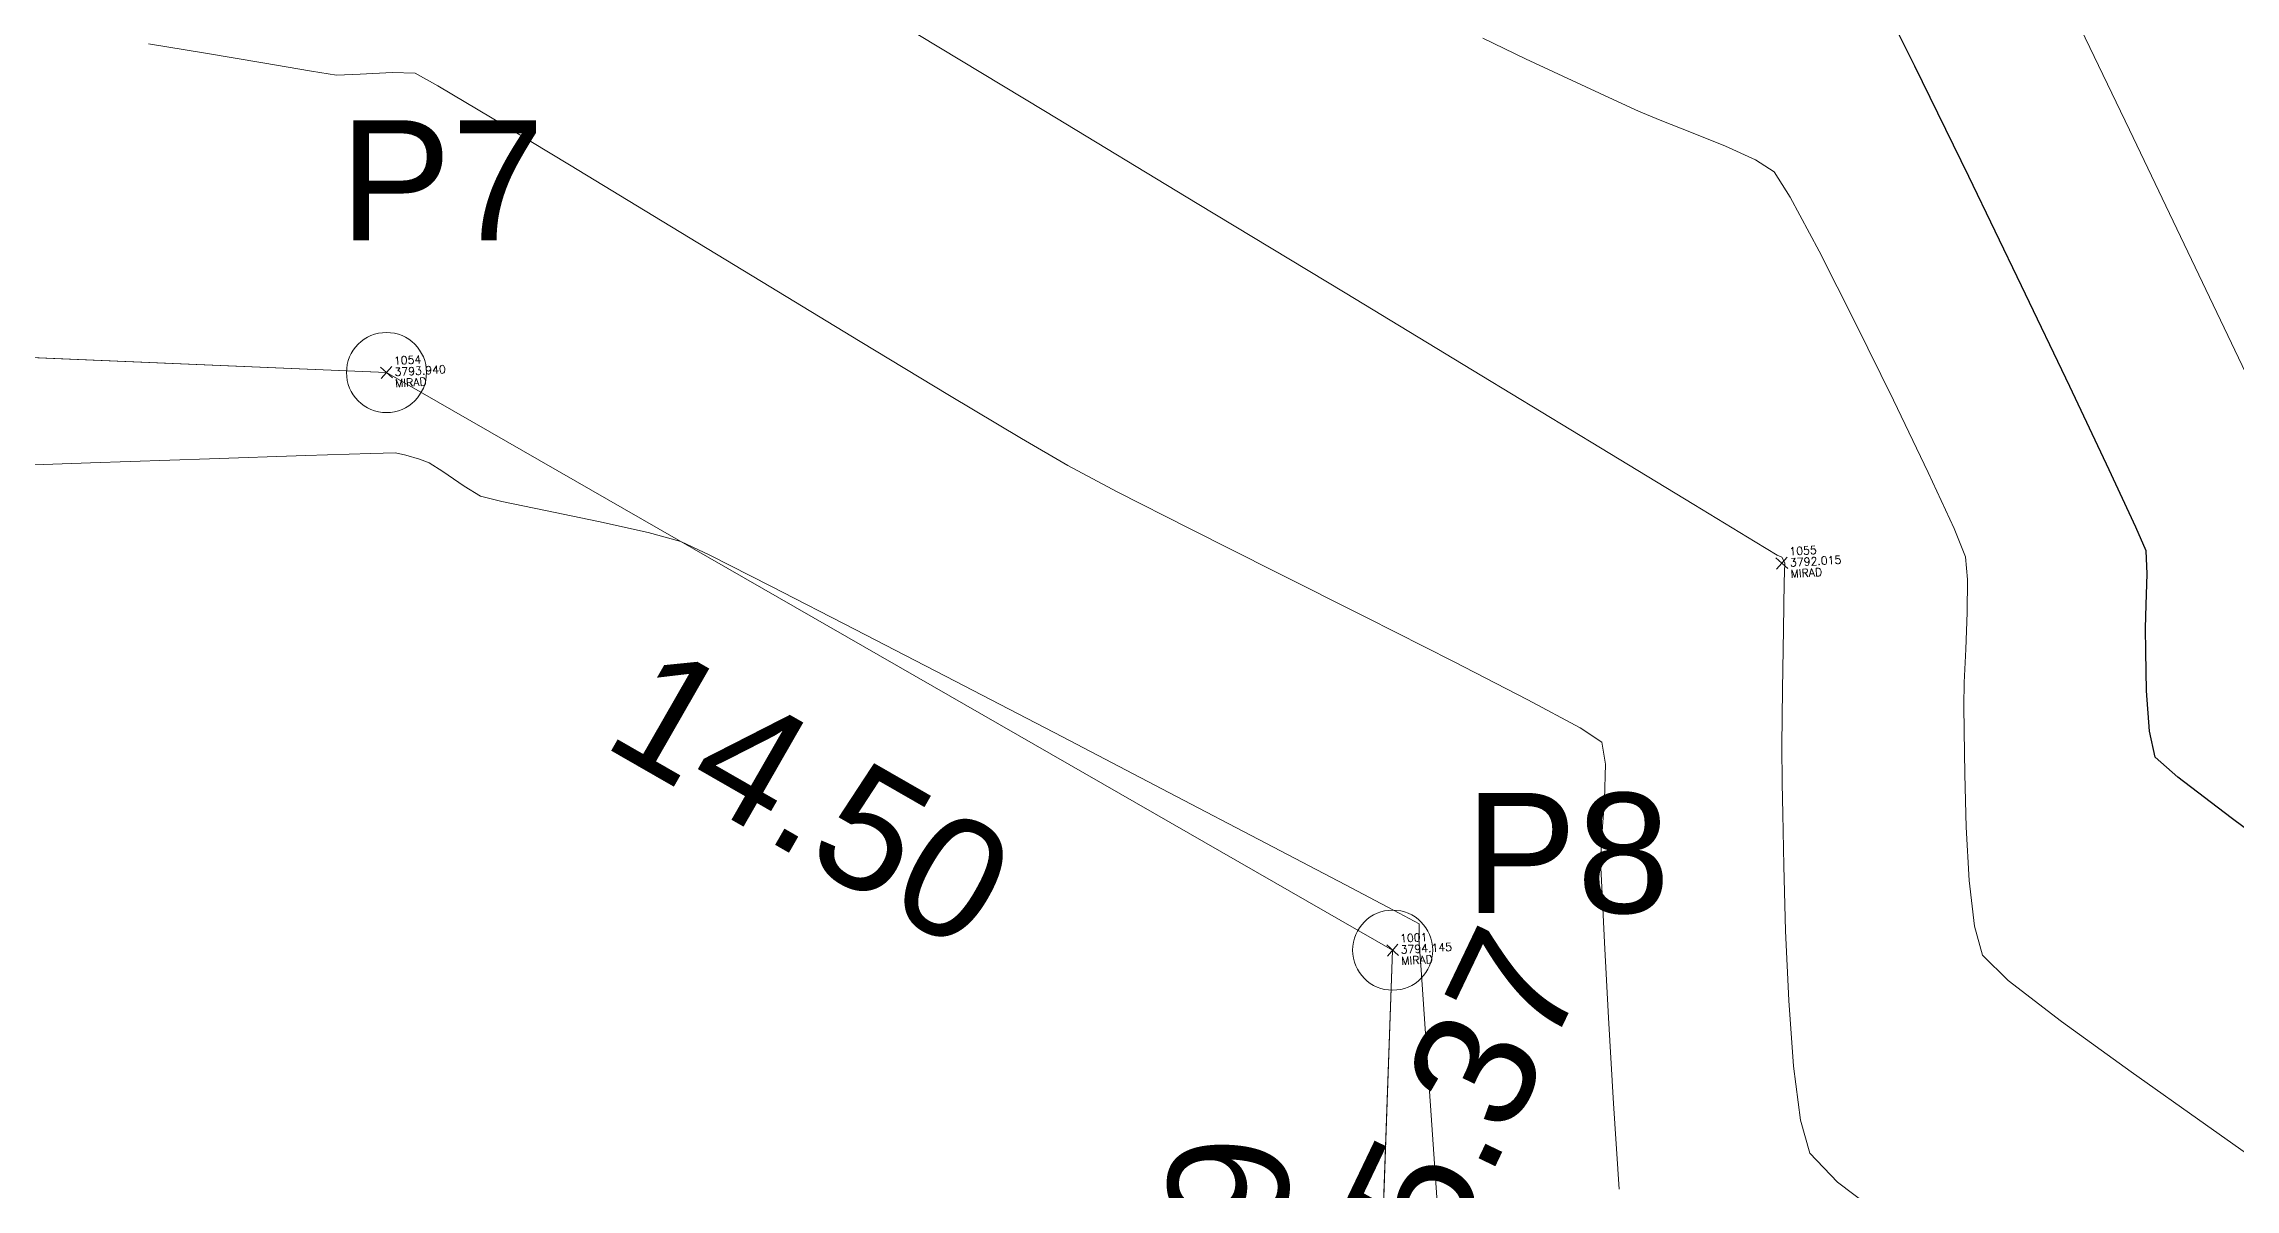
# Model space of a CAD drawing. Header units: millimetres. Extents: x 736950 to 740938, y 8500595 to 8502163.
# Drawn here: x 737268.26 to 737295.64, y 8500760.98 to 8500775.29 of the extents above; entities that cross this region are included whole.
import ezdxf
from ezdxf.enums import TextEntityAlignment as Align

# ---------------------------------------------------------------- set-up
doc = ezdxf.new("R2010")
doc.units = ezdxf.units.MM
for name, color, linetype, lineweight in [('CONT-MJR', 80, 'Continuous', 30), ('CONT-MNR', 96, 'Continuous', 15), ('COTAS', 40, 'Continuous', 5), ('CUADROS', 9, 'Continuous', 20), ('MIRADOR', 152, 'Continuous', 15), ('saiwite', 5, 'Continuous', 5)]:
    doc.layers.add(name, color=color, linetype=linetype, lineweight=lineweight)
doc.styles.add('5mm', font='arial.ttf', dxfattribs={"height": 3})
doc.styles.add('COTAS', font='arial.ttf')
doc.styles.add('CUADROS', font='arial.ttf')
doc.dimstyles.new('GenDist', dxfattribs={"dimtxt": 1.5, "dimasz": 2, "dimexe": 0.18, "dimexo": 0.0625, "dimgap": 1, "dimtad": 2, "dimzin": 1, "dimdsep": 46, "dimtxsty": 'COTAS', "dimcen": 0.09, "dimse1": 1, "dimse2": 1, "dimsd1": 1, "dimsd2": 1, "dimadec": 0, "dimazin": 0, "dimtfac": 1, "dimtofl": 0, "dimtmove": 0, "dimatfit": 3, "dimfxl": 1, "dimtolj": 1, "dimtzin": 0, "dimarcsym": 0})

# ---------------------------------------------------------------- blocks, each defined once
blk = doc.blocks.new('*D181')
at = {"layer": 'Defpoints', "color": 0, "transparency": 16777216}
for p in [(737258.7180751734, 8500771.767992426), (737272.5384525402, 8500771.186312882), (737272.5300765219, 8500770.987303419)]:
    blk.add_point(p, dxfattribs=at)
at = {"layer": 'COTAS', "color": 0, "transparency": 16777216, "insert": (737265.5456096148, 8500769.513334552), "char_height": 1.5, "attachment_point": 5, "rotation": 357.5899265680233, "style": 'COTAS'}
blk.add_mtext('\\A1;13.83', dxfattribs=at)
blk = doc.blocks.new('*D182')
at = {"layer": 'Defpoints', "color": 0, "transparency": 16777216}
for p in [(737272.5384525405, 8500771.186312882), (737285.1127835889, 8500763.970116144), (737285.0160756237, 8500763.801601063)]:
    blk.add_point(p, dxfattribs=at)
at = {"layer": 'COTAS', "color": 0, "transparency": 16777216, "insert": (737277.8499659603, 8500765.878126089), "char_height": 1.5, "attachment_point": 5, "rotation": 330.1492120586639, "style": 'COTAS'}
blk.add_mtext('\\A1;14.50', dxfattribs=at)
blk = doc.blocks.new('*D183')
at = {"layer": 'Defpoints', "color": 0, "transparency": 16777216}
for p in [(737285.1127835897, 8500763.970116144), (737284.6246377325, 8500755.096870247), (737284.7957877077, 8500755.090760138)]:
    blk.add_point(p, dxfattribs=at)
at = {"layer": 'COTAS', "color": 0, "transparency": 16777216, "insert": (737283.018400423, 8500759.599549871), "char_height": 1.5, "attachment_point": 5, "rotation": 87.95539046717042, "style": 'COTAS'}
blk.add_mtext('\\A1;8.89', dxfattribs=at)
blk = doc.blocks.new('*D184')
at = {"layer": 'Defpoints', "color": 0, "transparency": 16777216}
for p in [(737284.7957877074, 8500755.090760138), (737282.302606002, 8500750.331795534), (737282.4792452557, 8500750.247311855)]:
    blk.add_point(p, dxfattribs=at)
at = {"layer": 'COTAS', "color": 0, "transparency": 16777216, "insert": (737286.0235964581, 8500762.205499554), "char_height": 1.5, "attachment_point": 5, "rotation": 64.43896942546981, "style": 'COTAS'}
blk.add_mtext('\\A1;5.37', dxfattribs=at)

msp = doc.modelspace()

# ---------------------------------------------------------------- linework, layer by layer
at = {"layer": 'CONT-MJR', "extrusion": (0.8950825373687573, 0.4459004948388231, 0), "elevation": 4450436.654214946}
msp.add_lwpolyline([(7280136.56045837, 3790.00000000001), (7280137.990079189, 3790.00000000001)], dxfattribs=at)
at = {"layer": 'CONT-MJR', "extrusion": (0.8981565907490808, 0.4396757197003128, 0), "elevation": 4399787.715118838}
msp.add_lwpolyline([(7310856.339497045, 3790.000000000007), (7310857.871275564, 3790.000000000007)], dxfattribs=at)
at = {"layer": 'CONT-MJR', "extrusion": (0.9003168749797074, 0.4352350222888478, 0), "elevation": 4363631.112594143}
msp.add_lwpolyline([(7332492.999489396, 3790.000000000006), (7332494.518789305, 3790.000000000006)], dxfattribs=at)
at = {"layer": 'CONT-MJR', "extrusion": (0.9020939566812161, 0.4315396775723274, 0), "elevation": 4333528.058559092}
msp.add_lwpolyline([(7350322.725874607, 3790.000000000003), (7350324.118026464, 3790.000000000003)], dxfattribs=at)
at = {"layer": 'CONT-MJR', "extrusion": (0.9039032486255713, 0.4277369718929365, 0), "elevation": 4302536.107676547}
msp.add_lwpolyline([(7368505.662526345, 3790.000000000003), (7368506.812846633, 3790.000000000003)], dxfattribs=at)
at = {"layer": 'CONT-MJR', "extrusion": (0.9065583145959094, 0.4220805873728666, 0), "elevation": 4256410.048381765}
msp.add_lwpolyline([(7395245.392534866, 3790.00000000001), (7395246.186340121, 3790.00000000001)], dxfattribs=at)
at = {"layer": 'CONT-MJR', "extrusion": (0.9155040182770026, 0.4023088272939853, 0), "elevation": 4094930.495471252}
msp.add_lwpolyline([(7485868.040651241, 3790.00000000001), (7485868.363325191, 3790.00000000001)], dxfattribs=at)
at = {"layer": 'CONT-MJR', "extrusion": (0.9990382186700288, 0.04384789204301348, 0), "elevation": 1109326.213851702}
msp.add_lwpolyline([(8460263.98126361, 3790.00000000001), (8460264.265142398, 3790.00000000001)], dxfattribs=at)
at = {"layer": 'CONT-MJR', "extrusion": (0.999292692884167, -0.03760470646488507, 0), "elevation": 417104.1385393264}
msp.add_lwpolyline([(8522481.374329994, 3790.00000000001), (8522481.764076605, 3790.00000000001)], dxfattribs=at)
at = {"layer": 'CONT-MJR', "elevation": 3790}
msp.add_lwpolyline([(737294.5196248081, 8500767.994525088), (737294.5282482225, 8500768.283914303)], dxfattribs=at)
at = {"layer": 'CONT-MJR', "extrusion": (0.9999236745615065, 0.01235496059946836, 0), "elevation": 842264.8989348781}
msp.add_lwpolyline([(8491009.633142134, 3790.000000000003), (8491009.924940212, 3790.000000000003)], dxfattribs=at)
at = {"layer": 'CONT-MJR', "extrusion": (0.9997022465027335, 0.02440119540899008, 0), "elevation": 944503.8850483716}
msp.add_lwpolyline([(8480245.208828248, 3790), (8480245.701701023, 3790)], dxfattribs=at)
at = {"layer": 'CONT-MJR', "extrusion": (0.9976636759622766, 0.06831683295819503, 0), "elevation": 1316317.469814707}
msp.add_lwpolyline([(8430536.530617658, 3790.00000000001), (8430537.035645284, 3790.00000000001)], dxfattribs=at)
at = {"layer": 'CONT-MJR', "extrusion": (0.9769588241242649, 0.2134278706395532, 0), "elevation": 2534606.972807162}
msp.add_lwpolyline([(8147539.502553071, 3790.000000000013), (8147539.835362297, 3790.000000000013)], dxfattribs=at)
at = {"layer": 'CONT-MJR', "extrusion": (0.6586022624036093, 0.7524912358006887, 0), "elevation": 6882336.117799592}
msp.add_lwpolyline([(5043815.839203455, 3790.000000000013), (5043816.21531719, 3790.000000000013)], dxfattribs=at)
at = {"layer": 'CONT-MJR', "extrusion": (0.6075209090711241, 0.7943036856526572, 0), "elevation": 7200111.952939102}
msp.add_lwpolyline([(4578756.251671647, 3790.000000000013), (4578757.093722258, 3790.000000000013)], dxfattribs=at)
at = {"layer": 'CONT-MJR', "extrusion": (0.5960281587308632, 0.8029635321730975, 0), "elevation": 7265253.724356424}
msp.add_lwpolyline([(4474673.05564999, 3790), (4474674.208007067, 3790)], dxfattribs=at)
at = {"layer": 'CONT-MNR'}
for points, elevation in [([(737294.3219030962, 8500774.216939025), (737293.4902883132, 8500775.942036582)], 3789), ([(737280.7743786013, 8500774.446059192), (737278.9159649109, 8500775.566991657)], 3792), ([(737286.7726373748, 8500775.10662226), (737286.2376528488, 8500775.362257503)], 3791), ([(737272.210686817, 8500774.912339052), (737271.9147231313, 8500774.901645742)], 3793), ([(737272.6094400501, 8500774.936296292), (737272.210686817, 8500774.912339052)], 3793), ([(737288.1842387302, 8500774.449484136), (737287.8670993524, 8500774.595715921)], 3791), ([(737288.4543636002, 8500774.33882749), (737288.1842387302, 8500774.449484136)], 3791), ([(737275.982485891, 8500773.078569293), (737274.8257405054, 8500773.780868573)], 3793), ([(737289.6478167634, 8500773.84304885), (737289.2736686199, 8500774.013948213)], 3791), ([(737290.4408003113, 8500772.702023348), (737290.0807672212, 8500773.377593594)], 3791), ([(737295.7741568716, 8500771.176943094), (737295.097310036, 8500772.597701201)], 3789), ([(737278.4581104406, 8500771.5746624), (737277.2271106791, 8500772.321975641)], 3793), ([(737281.0543152605, 8500770.024152983), (737280.4732171614, 8500770.362176288)], 3793), ([(737270.3247777754, 8500770.108262097), (737268.8406725603, 8500770.05725354)], 3794), ([(737272.3416181603, 8500770.174835084), (737271.5289497515, 8500770.148746336)], 3794), ([(737272.6512126732, 8500770.18265718), (737272.3416181603, 8500770.174835084)], 3794), ([(737272.9497342904, 8500770.103684343), (737272.779070326, 8500770.15366954)], 3794), ([(737273.0733830881, 8500770.059550354), (737272.9497342904, 8500770.103684343)], 3794), ([(737273.5095528219, 8500769.76563841), (737273.2435600018, 8500769.948331539)], 3794), ([(737281.6706869305, 8500769.696877332), (737281.0543152605, 8500770.024152983)], 3793), ([(737292.1279710588, 8500769.236104045), (737291.8052919698, 8500769.935721459)], 3791), ([(737273.9821165517, 8500769.577038351), (737273.7151568339, 8500769.641139556)], 3794), ([(737274.5273737343, 8500769.463729333), (737273.9821165517, 8500769.577038351)], 3794), ([(737289.6420832463, 8500769.073103413), (737288.8764579691, 8500769.538158149)], 3792), ([(737292.2710999541, 8500768.882235033), (737292.1279710588, 8500769.236104045)], 3791), ([(737276.5800429793, 8500768.903236875), (737276.2187451501, 8500769.07425512)], 3794), ([(737277.3404779062, 8500768.519425686), (737276.5800429793, 8500768.903236875)], 3794), ([(737290.0117428651, 8500768.807479056), (737289.9764301891, 8500768.878609406)], 3792), ([(737285.8725809876, 8500767.57608258), (737284.784445337, 8500768.125415785)], 3793), ([(737289.9851375421, 8500767.232536156), (737289.9966612358, 8500767.977133408)], 3792), ([(737286.8001589209, 8500767.099509116), (737285.8725809876, 8500767.57608258)], 3793), ([(737280.9875286887, 8500766.633813983), (737279.6471284193, 8500767.330456292)], 3794), ([(737292.2501818398, 8500767.02361835), (737292.2551919727, 8500767.313458294)], 3791), ([(737292.2543563319, 8500766.709206214), (737292.2501818398, 8500767.02361835)], 3791), ([(737282.3154354225, 8500765.941410534), (737280.9875286887, 8500766.633813983)], 3794), ([(737287.7280436949, 8500766.569880025), (737287.4557796518, 8500766.747005047)], 3793), ([(737287.773128491, 8500766.293108145), (737287.7280436949, 8500766.569880025)], 3793), ([(737289.9807388714, 8500766.052711612), (737289.9780557889, 8500766.526514301)], 3792), ([(737290.0007041325, 8500765.02555284), (737289.988172075, 8500765.67367516)], 3792), ([(737284.5221376496, 8500764.78635201), (737283.5279409627, 8500765.30750389)], 3794), ([(737287.7112959028, 8500765.081804872), (737287.7266600488, 8500765.398533037)], 3793), ([(737285.1951178263, 8500764.432212835), (737284.5221376496, 8500764.78635201)], 3794), ([(737285.445801606, 8500764.207030319), (737285.4439738337, 8500764.29934432)], 3794), ([(737285.4637511501, 8500763.783197498), (737285.4418529344, 8500764.110898133)], 3794), ([(737290.1225186656, 8500762.5197936), (737290.062514904, 8500763.343299769)], 3792), ([(737285.7020409133, 8500760.340611702), (737285.6047790871, 8500761.724578459)], 3794), ([(737296.1247206979, 8500761.186855644), (737295.2722490822, 8500761.79258996)], 3791)]:
    msp.add_lwpolyline(points, dxfattribs=dict(at, elevation=elevation))
at = {"layer": 'CONT-MNR', "extrusion": (0.160911195890362, 0.9869688885862277, 0), "elevation": 8508635.669346899}
msp.add_lwpolyline([(640207.0972235401, 3793), (640207.797201044, 3793)], dxfattribs=at)
at = {"layer": 'CONT-MNR', "extrusion": (-0.1685841994330357, -0.9856872565380576, 0), "elevation": -8503397.88071129}
msp.add_lwpolyline([(-706377.7359531107, 3793), (-706378.4844773768, 3793)], dxfattribs=at)
at = {"layer": 'CONT-MNR', "extrusion": (-0.1683449427530342, -0.9857281472340523, 0), "elevation": -8503569.086310022}
msp.add_lwpolyline([(-704313.1009220963, 3793.000000000006), (-704313.7212124146, 3793.000000000006)], dxfattribs=at)
at = {"layer": 'CONT-MNR', "extrusion": (-0.1501202036808945, -0.9886677523044872, 0), "elevation": -8515121.424862936}
msp.add_lwpolyline([(-547221.0929139506, 3793.000000000003), (-547221.4082235242, 3793.000000000003)], dxfattribs=at)
at = {"layer": 'CONT-MNR', "extrusion": (-0.03480709692813908, -0.9993940494136611, 0), "elevation": -8521286.205918552}
msp.add_lwpolyline([(440938.8500579777, 3793), (440938.5614981083, 3793)], dxfattribs=at)
at = {"layer": 'CONT-MNR', "extrusion": (-0.4859835797595007, -0.873967940032208, 0), "elevation": -7787707.273118911}
msp.add_lwpolyline([(-3486883.82858925, 3793), (-3486884.15363618, 3793)], dxfattribs=at)
at = {"layer": 'CONT-MNR', "extrusion": (0.4246289951885586, 0.9053674483021549, 0), "elevation": 8009398.408303898}
msp.add_lwpolyline([(2942159.503307047, 3791), (2942160.147839291, 3791)], dxfattribs=at)
at = {"layer": 'CONT-MNR', "extrusion": (-0.5117872025942588, -0.8591122506755116, 0), "elevation": -7680446.722982107}
msp.add_lwpolyline([(-3717186.528465046, 3793.000000000006), (-3717187.315874713, 3793.000000000006)], dxfattribs=at)
at = {"layer": 'CONT-MNR', "extrusion": (-0.4211183085759224, -0.907005716730691, 0), "elevation": -8020736.574479805}
msp.add_lwpolyline([(-2911107.508997771, 3791.00000000001), (-2911108.072305648, 3791.00000000001)], dxfattribs=at)
at = {"layer": 'CONT-MNR', "extrusion": (-0.5171043106321918, -0.8559223866248656, 0), "elevation": -7657250.573190131}
msp.add_lwpolyline([(-3764736.737350011, 3793.000000000013), (-3764737.867547758, 3793.000000000013)], dxfattribs=at)
at = {"layer": 'CONT-MNR', "extrusion": (-0.5172751751896991, -0.8558191357596919, 0), "elevation": -7656502.481445136}
msp.add_lwpolyline([(-3766258.379610407, 3792), (-3766260.595692453, 3792)], dxfattribs=at)
at = {"layer": 'CONT-MNR', "extrusion": (-0.3620997626706708, -0.9321393468113252, 0), "elevation": -8190878.213930021}
msp.add_lwpolyline([(-2390872.371468112, 3791.000000000003), (-2390872.792344345, 3791.000000000003)], dxfattribs=at)
at = {"layer": 'CONT-MNR', "extrusion": (-0.3745413462733116, -0.9272102134531173, 0), "elevation": -8158149.805142351}
msp.add_lwpolyline([(-2500269.198734372, 3791), (-2500269.659244528, 3791)], dxfattribs=at)
at = {"layer": 'CONT-MNR', "extrusion": (0.9019197250992163, 0.4319037039398417, 0), "elevation": 4336496.16278033}
msp.add_lwpolyline([(7348574.001024735, 3789.00000000001), (7348575.796348398, 3789.00000000001)], dxfattribs=at)
at = {"layer": 'CONT-MNR', "extrusion": (0.5339924731927139, 0.8454892303119708, 0), "elevation": 7581019.856112565}
msp.add_lwpolyline([(3915978.515136883, 3791), (3915978.791652008, 3791)], dxfattribs=at)
at = {"layer": 'CONT-MNR', "extrusion": (0.8473553842462991, 0.5310262260838038, 0), "elevation": 5138880.325186695}
msp.add_lwpolyline([(6811655.722642695, 3791.000000000013), (6811656.097689889, 3791.000000000013)], dxfattribs=at)
at = {"layer": 'CONT-MNR', "extrusion": (-0.5178544860157002, -0.8554687202425434, 0), "elevation": -7653950.794406259}
msp.add_lwpolyline([(-3771439.166313462, 3792.000000000006), (-3771441.324900749, 3792.000000000006)], dxfattribs=at)
at = {"layer": 'CONT-MNR', "extrusion": (-0.5194438804391157, -0.854504567029547, 0), "elevation": -7646922.916216315}
msp.add_lwpolyline([(-3785667.403923505, 3793), (-3785668.86046901, 3793)], dxfattribs=at)
at = {"layer": 'CONT-MNR', "extrusion": (0.8918134832214574, 0.452403261642101, 0), "elevation": 4503302.853029504}
msp.add_lwpolyline([(7247550.112344998, 3791), (7247551.113269715, 3791)], dxfattribs=at)
at = {"layer": 'CONT-MNR', "extrusion": (-0.5182980177628969, -0.8552000729554763, 0), "elevation": -7651994.094111859}
msp.add_lwpolyline([(-3775405.600325068, 3792), (-3775407.598137256, 3792)], dxfattribs=at)
at = {"layer": 'CONT-MNR', "extrusion": (-0.5172765494141625, -0.8558183051478728, 0), "elevation": -7656492.778245553}
msp.add_lwpolyline([(-3766272.083193687, 3793), (-3766273.387057247, 3793)], dxfattribs=at)
at = {"layer": 'CONT-MNR', "extrusion": (0.8969951509112667, 0.4420403819128677, 0), "elevation": 4419030.773564663}
msp.add_lwpolyline([(7299237.663548581, 3791), (7299238.743824196, 3791)], dxfattribs=at)
at = {"layer": 'CONT-MNR', "extrusion": (-0.5186474345326375, -0.8549882096571353, 0), "elevation": -7650450.712869819}
msp.add_lwpolyline([(-3778530.382454853, 3792), (-3778532.116211041, 3792)], dxfattribs=at)
at = {"layer": 'CONT-MNR', "extrusion": (-0.5134331675596425, -0.8581295837166273, 0), "elevation": -7673306.780908743}
msp.add_lwpolyline([(-3731895.268185062, 3793), (-3731896.316087889, 3793)], dxfattribs=at)
at = {"layer": 'CONT-MNR', "extrusion": (0.9015592222984095, 0.4326557161169689, 0), "elevation": 4342618.930671186}
msp.add_lwpolyline([(7344954.01818097, 3791), (7344955.02162225, 3791)], dxfattribs=at)
at = {"layer": 'CONT-MNR', "extrusion": (-0.5189275362682038, -0.8548182333704706, 0), "elevation": -7649212.299076156}
msp.add_lwpolyline([(-3781035.41796271, 3792.00000000001), (-3781036.784381636, 3792.00000000001)], dxfattribs=at)
at = {"layer": 'CONT-MNR', "extrusion": (0.03487307414241653, -0.9993917493655117, 0), "elevation": -8469888.627528911}
msp.add_lwpolyline([(1033268.38090667, 3794.000000000013), (1033266.727432817, 3794.000000000013)], dxfattribs=at)
at = {"layer": 'CONT-MNR', "extrusion": (0.03360099543581477, -0.9994353271251334, 0), "elevation": -8471196.937148666}
msp.add_lwpolyline([(1022489.550684878, 3794.000000000003), (1022488.345832555, 3794.000000000003)], dxfattribs=at)
at = {"layer": 'CONT-MNR', "extrusion": (0.2211067106238428, 0.9752496206187955, 0), "elevation": 8453388.826346537}
msp.add_lwpolyline([(1160552.32836631, 3794.000000000011), (1160552.4594688, 3794.000000000011)], dxfattribs=at)
at = {"layer": 'CONT-MNR', "extrusion": (-0.5470746338018991, -0.8370838339440787, 0), "elevation": -7519200.589558501}
msp.add_lwpolyline([(-4033396.093134075, 3794), (-4033396.296431409, 3794)], dxfattribs=at)
at = {"layer": 'CONT-MNR', "extrusion": (0.5179680677642127, 0.8553999536921941, 0), "elevation": 7653442.199031922}
msp.add_lwpolyline([(3772463.323726107, 3794.00000000001), (3772463.564086203, 3794.00000000001)], dxfattribs=at)
at = {"layer": 'CONT-MNR', "extrusion": (0.4543531019617375, 0.8908216761719189, 0), "elevation": 7907656.124219863}
msp.add_lwpolyline([(3205563.575258248, 3793.00000000001), (3205564.587146393, 3793.00000000001)], dxfattribs=at)
at = {"layer": 'CONT-MNR', "extrusion": (0.2039568419410423, 0.978979880602986, 0), "elevation": 8472454.458881974}
msp.add_lwpolyline([(1012012.488757942, 3794), (1012013.165111121, 3794)], dxfattribs=at)
at = {"layer": 'CONT-MNR', "extrusion": (0.2180913555879198, 0.9759283583428774, 0), "elevation": 8456935.198283937}
msp.add_lwpolyline([(1134415.907624898, 3794.000000000013), (1134416.540454788, 3794.000000000013)], dxfattribs=at)
at = {"layer": 'CONT-MNR', "extrusion": (-0.2658357264816406, -0.9640183434592822, 0), "elevation": -8390891.680321077}
msp.add_lwpolyline([(-1549060.323440651, 3794), (-1549060.750443548, 3794)], dxfattribs=at)
at = {"layer": 'CONT-MNR', "extrusion": (0.4494705883705241, 0.8932951305083081, 0), "elevation": 7925082.59657324}
msp.add_lwpolyline([(3162233.615678537, 3793.000000000013), (3162234.819147128, 3793.000000000013)], dxfattribs=at)
at = {"layer": 'CONT-MNR', "extrusion": (0.5192770328052887, 0.8546059695561079, 0), "elevation": 7647665.573351183}
msp.add_lwpolyline([(3784161.689528083, 3792), (3784162.011427878, 3792)], dxfattribs=at)
at = {"layer": 'CONT-MNR', "extrusion": (-0.4189689081176013, -0.9080005804132203, 0), "elevation": -8027604.652126988}
msp.add_lwpolyline([(-2892098.128699608, 3792), (-2892098.193952274, 3792)], dxfattribs=at)
at = {"layer": 'CONT-MNR', "extrusion": (0.9963066840190663, 0.08586612474621418, 0), "elevation": 1464497.299053211}
msp.add_lwpolyline([(8406064.143704057, 3791), (8406064.426547363, 3791)], dxfattribs=at)
at = {"layer": 'CONT-MNR', "extrusion": (-0.4485561927016583, -0.8937546318699516, 0), "elevation": -7928314.542390469}
msp.add_lwpolyline([(-3154120.494270856, 3793.000000000003), (-3154121.766760912, 3793.000000000003)], dxfattribs=at)
at = {"layer": 'CONT-MNR', "extrusion": (0.9998370851970784, -0.0180500156401685, 0), "elevation": 583730.8862660318}
msp.add_lwpolyline([(8512691.17216481, 3792), (8512691.76178975, 3792)], dxfattribs=at)
at = {"layer": 'CONT-MNR', "extrusion": (0.9998301620742508, -0.01842951455078215, 0), "elevation": 580499.7495063252}
msp.add_lwpolyline([(8512912.710679417, 3792), (8512912.95153709, 3792)], dxfattribs=at)
at = {"layer": 'CONT-MNR', "extrusion": (0.9999582636094307, -0.009136248640026906, 0), "elevation": 659596.3879024895}
msp.add_lwpolyline([(8507149.482086683, 3791.000000000013), (8507149.894768942, 3791.000000000013)], dxfattribs=at)
at = {"layer": 'CONT-MNR', "extrusion": (0.4566279478315688, 0.889657752879797, 0), "elevation": 7899436.057708724}
msp.add_lwpolyline([(3225762.794317721, 3794.000000000006), (3225763.982037787, 3794.000000000006)], dxfattribs=at)
at = {"layer": 'CONT-MNR', "extrusion": (0.9992268692319091, -0.03931493106947596, 0), "elevation": 402515.1529206972}
msp.add_lwpolyline([(8523182.119974462, 3791.000000000013), (8523182.577955903, 3791.000000000013)], dxfattribs=at)
at = {"layer": 'CONT-MNR', "extrusion": (-0.4594670136331089, -0.8881948341344216, 0), "elevation": -7889093.306768509}
msp.add_lwpolyline([(-3250974.205022738, 3794.00000000001), (-3250975.612356016, 3794.00000000001)], dxfattribs=at)
at = {"layer": 'CONT-MNR', "extrusion": (0.999024475931169, -0.04415989685736676, 0), "elevation": 361180.0010804774}
msp.add_lwpolyline([(8525033.360283509, 3791.00000000001), (8525033.777376052, 3791.00000000001)], dxfattribs=at)
at = {"layer": 'CONT-MNR', "extrusion": (0.9999496983166714, -0.01002999682941855, 0), "elevation": 651990.2298202256}
msp.add_lwpolyline([(8507733.939790701, 3792.000000000013), (8507734.64584807, 3792.000000000013)], dxfattribs=at)
at = {"layer": 'CONT-MNR', "extrusion": (0.4735555992754249, 0.8807639265971859, 0), "elevation": 7836315.302138939}
msp.add_lwpolyline([(3376209.496595242, 3793), (3376210.240972609, 3793)], dxfattribs=at)
at = {"layer": 'CONT-MNR', "extrusion": (0.9999069882754259, 0.01363872420601134, 0), "elevation": 853163.2902187462}
msp.add_lwpolyline([(8489919.771278987, 3791.000000000013), (8489920.312518002, 3791.000000000013)], dxfattribs=at)
at = {"layer": 'CONT-MNR', "extrusion": (0.9995543364752929, -0.02985177437669154, 0), "elevation": 483196.2334499463}
msp.add_lwpolyline([(8518986.719068749, 3793.000000000006), (8518987.159893382, 3793.000000000006)], dxfattribs=at)
at = {"layer": 'CONT-MNR', "extrusion": (0.9996010493564371, 0.02824432908585514, 0), "elevation": 977096.5556472198}
msp.add_lwpolyline([(8476549.796998262, 3791.000000000013), (8476550.456611047, 3791.000000000013)], dxfattribs=at)
at = {"layer": 'CONT-MNR', "extrusion": (-0.4633098488673758, -0.8861963574414473, 0), "elevation": -7874937.970877309}
msp.add_lwpolyline([(-3285110.313013799, 3794.000000000003), (-3285111.681226984, 3794.000000000003)], dxfattribs=at)
at = {"layer": 'CONT-MNR', "extrusion": (0.9973187656083652, -0.073179777024852, 0), "elevation": 113226.7690455731}
msp.add_lwpolyline([(8531927.405431421, 3793.00000000001), (8531927.860598769, 3793.00000000001)], dxfattribs=at)
at = {"layer": 'CONT-MNR', "extrusion": (0.9998077639333002, 0.01960701860800104, 0), "elevation": 903822.9251907379}
msp.add_lwpolyline([(8484675.461400537, 3792.000000000013), (8484675.840509867, 3792.000000000013)], dxfattribs=at)
at = {"layer": 'CONT-MNR', "extrusion": (0.9983969537158908, 0.0565996714728073, 0), "elevation": 1217250.901776091}
msp.add_lwpolyline([(8445407.217289861, 3791.00000000001), (8445407.887258867, 3791.00000000001)], dxfattribs=at)
at = {"layer": 'CONT-MNR', "extrusion": (0.9990406129001511, 0.04379330743493354, 0), "elevation": 1108856.985636438}
msp.add_lwpolyline([(8460320.965564234, 3793.00000000001), (8460321.290037766, 3793.00000000001)], dxfattribs=at)
at = {"layer": 'CONT-MNR', "extrusion": (0.9995992109226347, 0.02830931865739983, 0), "elevation": 977645.3688650548}
msp.add_lwpolyline([(8476485.021987088, 3792.000000000013), (8476485.834208509, 3792.000000000013)], dxfattribs=at)
at = {"layer": 'CONT-MNR', "extrusion": (0.9988083693315003, 0.04880411205369466, 0), "elevation": 1151281.426614542}
msp.add_lwpolyline([(8454651.618609732, 3793.000000000013), (8454652.31288034, 3793.000000000013)], dxfattribs=at)
at = {"layer": 'CONT-MNR', "extrusion": (0.9935074542014212, 0.1137670358505091, 0), "elevation": 1699612.232428249}
msp.add_lwpolyline([(8361693.099572079, 3791.000000000003), (8361693.673120683, 3791.000000000003)], dxfattribs=at)
at = {"layer": 'CONT-MNR', "extrusion": (0.4709892108909133, 0.8821389704714077, 0), "elevation": 7846108.956702296}
msp.add_lwpolyline([(3353380.046827197, 3794.000000000013), (3353380.328932417, 3794.000000000013)], dxfattribs=at)
at = {"layer": 'CONT-MNR', "extrusion": (0.9991574702007187, -0.04104083018288179, 0), "elevation": 387785.8405974911}
msp.add_lwpolyline([(8523860.770433437, 3794.000000000013), (8523860.866646692, 3794.000000000013)], dxfattribs=at)
at = {"layer": 'CONT-MNR', "extrusion": (0.9990069316669394, 0.04455502756599983, 0), "elevation": 1115309.628194302}
msp.add_lwpolyline([(8459471.525357211, 3792), (8459472.39657957, 3792)], dxfattribs=at)
at = {"layer": 'CONT-MNR', "extrusion": (0.9634981179465014, 0.2677151036336007, 0), "elevation": 2986162.811410471}
msp.add_lwpolyline([(7993085.692475743, 3791), (7993086.068334311, 3791)], dxfattribs=at)
at = {"layer": 'CONT-MNR', "extrusion": (0.9985972867638561, 0.05294769936328776, 0), "elevation": 1186349.456119458}
msp.add_lwpolyline([(8449801.29691026, 3793), (8449802.239300795, 3793)], dxfattribs=at)
at = {"layer": 'CONT-MNR', "extrusion": (0.7005812371234063, 0.7135726523561827, 0), "elevation": 6582445.929425313}
msp.add_lwpolyline([(5429363.48976084, 3791), (5429363.941540798, 3791)], dxfattribs=at)
at = {"layer": 'CONT-MNR', "extrusion": (0.9977014184797537, 0.06776340873574269, 0), "elevation": 1311631.483815837}
msp.add_lwpolyline([(8431262.253191395, 3794.000000000006), (8431263.108422372, 3794.000000000006)], dxfattribs=at)
at = {"layer": 'CONT-MNR', "extrusion": (0.6105798690020209, 0.7919546853005386, 0), "elevation": 7182395.699996132}
msp.add_lwpolyline([(4606491.786544535, 3791), (4606492.627415465, 3791)], dxfattribs=at)
at = {"layer": 'CONT-MNR', "extrusion": (0.9983024882712537, 0.05824209741607383, 0), "elevation": 1231138.528510964}
msp.add_lwpolyline([(8443390.720761126, 3793.000000000003), (8443391.789613757, 3793.000000000003)], dxfattribs=at)
at = {"layer": 'CONT-MNR', "extrusion": (0.5853643740218429, 0.8107703433315848, 0), "elevation": 7323751.931218459}
msp.add_lwpolyline([(4378267.10440823, 3791), (4378268.17597997, 3791)], dxfattribs=at)
at = {"layer": 'CONT-MNR', "extrusion": (0.9976333544831585, 0.0687581996759706, 0), "elevation": 1320037.783164319}
msp.add_lwpolyline([(8429949.00412163, 3794), (8429950.21233491, 3794)], dxfattribs=at)
at = {"layer": 'CONT-MNR', "extrusion": (0.9917913940775686, 0.127866456248983, 0), "elevation": 1818200.377272591}
msp.add_lwpolyline([(8336707.758135331, 3792), (8336708.435034597, 3792)], dxfattribs=at)
at = {"layer": 'CONT-MNR', "extrusion": (0.5771926517603736, 0.8166080104639117, 0), "elevation": 7367351.58819436}
msp.add_lwpolyline([(4304496.015652495, 3791.000000000003), (4304497.155708137, 3791.000000000003)], dxfattribs=at)
at = {"layer": 'CONT-MNR', "extrusion": (0.9978144717010781, 0.06607783337775687, 0), "elevation": 1297388.446757299}
msp.add_lwpolyline([(8433463.941230785, 3793), (8433465.014929514, 3793)], dxfattribs=at)
at = {"layer": 'CONT-MNR', "extrusion": (0.9613910562656904, 0.2751858225496733, 0), "elevation": 3048113.35443828}
msp.add_lwpolyline([(7969664.169416048, 3792.000000000013), (7969664.599904009, 3792.000000000013)], dxfattribs=at)
at = {"layer": 'CONT-MNR', "extrusion": (0.7259340011495266, 0.6877643680615035, 0), "elevation": 6381744.933574626}
msp.add_lwpolyline([(5663909.246188016, 3792), (5663909.744829407, 3792)], dxfattribs=at)
at = {"layer": 'CONT-MNR', "extrusion": (0.6008302700828458, 0.7993766237213686, 0), "elevation": 7238296.23795527}
msp.add_lwpolyline([(4518140.8745501, 3792), (4518141.644289399, 3792)], dxfattribs=at)
at = {"layer": 'COTAS'}
for centre in [(737272.5384525402, 8500771.186312882), (737285.1127835897, 8500763.970116144)]:
    msp.add_circle(centre, 0.5, dxfattribs=at)
at = {"layer": 'MIRADOR'}
for p, q in [((737272.5384525178, 8500771.186312895), (737258.7180751741, 8500771.767992426)), ((737285.1127835764, 8500763.970116151), (737272.5384525178, 8500771.186312895)), ((737284.7957876985, 8500755.090760117), (737285.1127835764, 8500763.970116151))]:
    msp.add_line(p, q, dxfattribs=at)
at = {"layer": 'MIRADOR', "linetype": 'Continuous', "extrusion": (0.665787337252013, 0.7461415559763941, 0)}
for points, elevation in [([(5109596.03371937, 0), (5109596.233689168, 0)], 6833645.360160139), ([(5109581.436914073, 0), (5109581.63688387, 0)], 6833655.195308336), ([(5109581.847036016, 0), (5109582.047005814, 0)], 6833648.347686265)]:
    msp.add_lwpolyline(points, dxfattribs=dict(at, elevation=elevation))
at = {"layer": 'MIRADOR', "linetype": 'Continuous', "extrusion": (0.7461415586651008, -0.6657873342388049, 0)}
for points, elevation in [([(6833645.480779564, 0), (6833645.280809764, 0)], -5109596.106107373), ([(6833655.315927701, 0), (6833655.115957902, 0)], -5109581.509302032), ([(6833648.468305633, 0), (6833648.268335834, 0)], -5109581.919424001)]:
    msp.add_lwpolyline(points, dxfattribs=dict(at, elevation=elevation))
at = {"layer": 'saiwite', "flags": 128}
msp.add_lwpolyline([(737224.9208191042, 8500729.733759237), (737224.1988801018, 8500776.24587994), (737229.4823230781, 8500775.649115872), (737240.6241810607, 8500774.560426448), (737247.3748595157, 8500774.33563016), (737258.7180751736, 8500771.767992426), (737272.5384525403, 8500771.186312882), (737285.1127835897, 8500763.970116144), (737284.7957877077, 8500755.090760136), (737282.4792452557, 8500750.247311855), (737275.5040460858, 8500744.790171897), (737267.4334320674, 8500740.189174645), (737261.0027571215, 8500737.871045109), (737254.9242762337, 8500736.281103278), (737244.6486116522, 8500733.448674377), (737238.3097056698, 8500734.357972985), (737229.830328713, 8500733.947520064), (737224.920819104, 8500729.733759254)], dxfattribs=at)

# ---------------------------------------------------------------- texts
at = {"layer": 'CUADROS', "style": 'CUADROS'}
for s, p in [('P7', (737273.233014826, 8500773.587892203)), ('P8', (737287.2982258124, 8500765.18413521))]:
    msp.add_text(s, height=1.5, dxfattribs=at).set_placement(p, align=Align.MIDDLE_CENTER)
at = {"layer": 'MIRADOR', "color": 2, "char_height": 0.1, "attachment_point": 1, "rotation": 3.2572437629721005, "style": '5mm'}
for s, insert, width in [('\\Ftxt.shx;\\W1.0000000000;\\T1.0000000000;\\o\\l1054', (737272.6274953553, 8500771.38168785), 0.45), ('\\Ftxt.shx;\\W1.0000000000;\\T1.0000000000;\\o\\l1055', (737290.0668955027, 8500769.001732495), 0.45), ('\\Ftxt.shx;\\W1.0000000000;\\T1.0000000000;\\o\\l1001', (737285.2018264135, 8500764.165491108), 0.4)]:
    msp.add_mtext(s, dxfattribs=dict(at, insert=insert, width=width))
at = {"layer": 'MIRADOR', "color": 1, "char_height": 0.1, "attachment_point": 1, "rotation": 3.2572437629721005, "style": '5mm'}
for s, insert, width in [('\\Ftxt.shx;\\W1.0000000000;\\T1.0000000000;\\o\\l3793.940', (737272.6354500168, 8500771.24191402), 0.8166666666666668), ('\\Ftxt.shx;\\W1.0000000000;\\T1.0000000000;\\o\\l3792.015', (737290.0748501642, 8500768.861958666), 0.7833333333333333), ('\\Ftxt.shx;\\W1.0000000000;\\T1.0000000000;\\o\\l3794.145', (737285.209781075, 8500764.025717279), 0.7999999999999999)]:
    msp.add_mtext(s, dxfattribs=dict(at, insert=insert, width=width))
at = {"layer": 'MIRADOR', "color": 3, "char_height": 0.1, "width": 0.5666666666666668, "attachment_point": 1, "rotation": 3.2572437629721005, "style": '5mm'}
for insert in [(737272.6434046783, 8500771.102140192), (737290.0828048257, 8500768.722184839), (737285.2177357365, 8500763.88594345)]:
    msp.add_mtext('\\Ftxt.shx;\\W1.0000000000;\\T1.0000000000;\\o\\lMIRAD', dxfattribs=dict(at, insert=insert))

# ---------------------------------------------------------------- dimensions: what is measured, and where the dimension line sits
at = {"layer": 'COTAS'}
for p1, p2, distance, picture, middle in [((737258.7180751736, 8500771.767992426), (737272.5384525402, 8500771.186312882), -0.19918565239867275, '*D181', (737265.5456096148, 8500769.513334552)), ((737272.5384525402, 8500771.186312882), (737285.1127835897, 8500763.970116144), -0.1942929825928544, '*D182', (737277.8499659603, 8500765.878126089)), ((737284.7957877077, 8500755.090760138), (737282.4792452558, 8500750.247311855), -0.19580326372394757, '*D184', (737286.0235964581, 8500762.205499554)), ((737285.1127835897, 8500763.970116144), (737284.7957877077, 8500755.090760138), -0.17125900686429943, '*D183', (737283.018400423, 8500759.599549871))]:
    dim = msp.add_aligned_dim(p1=p1, p2=p2, distance=distance, dimstyle='GenDist', dxfattribs=at)
    dim.commit()
    dim.dimension.update_dxf_attribs({"geometry": picture, "text_midpoint": middle})

doc.saveas('drawing.dxf')
